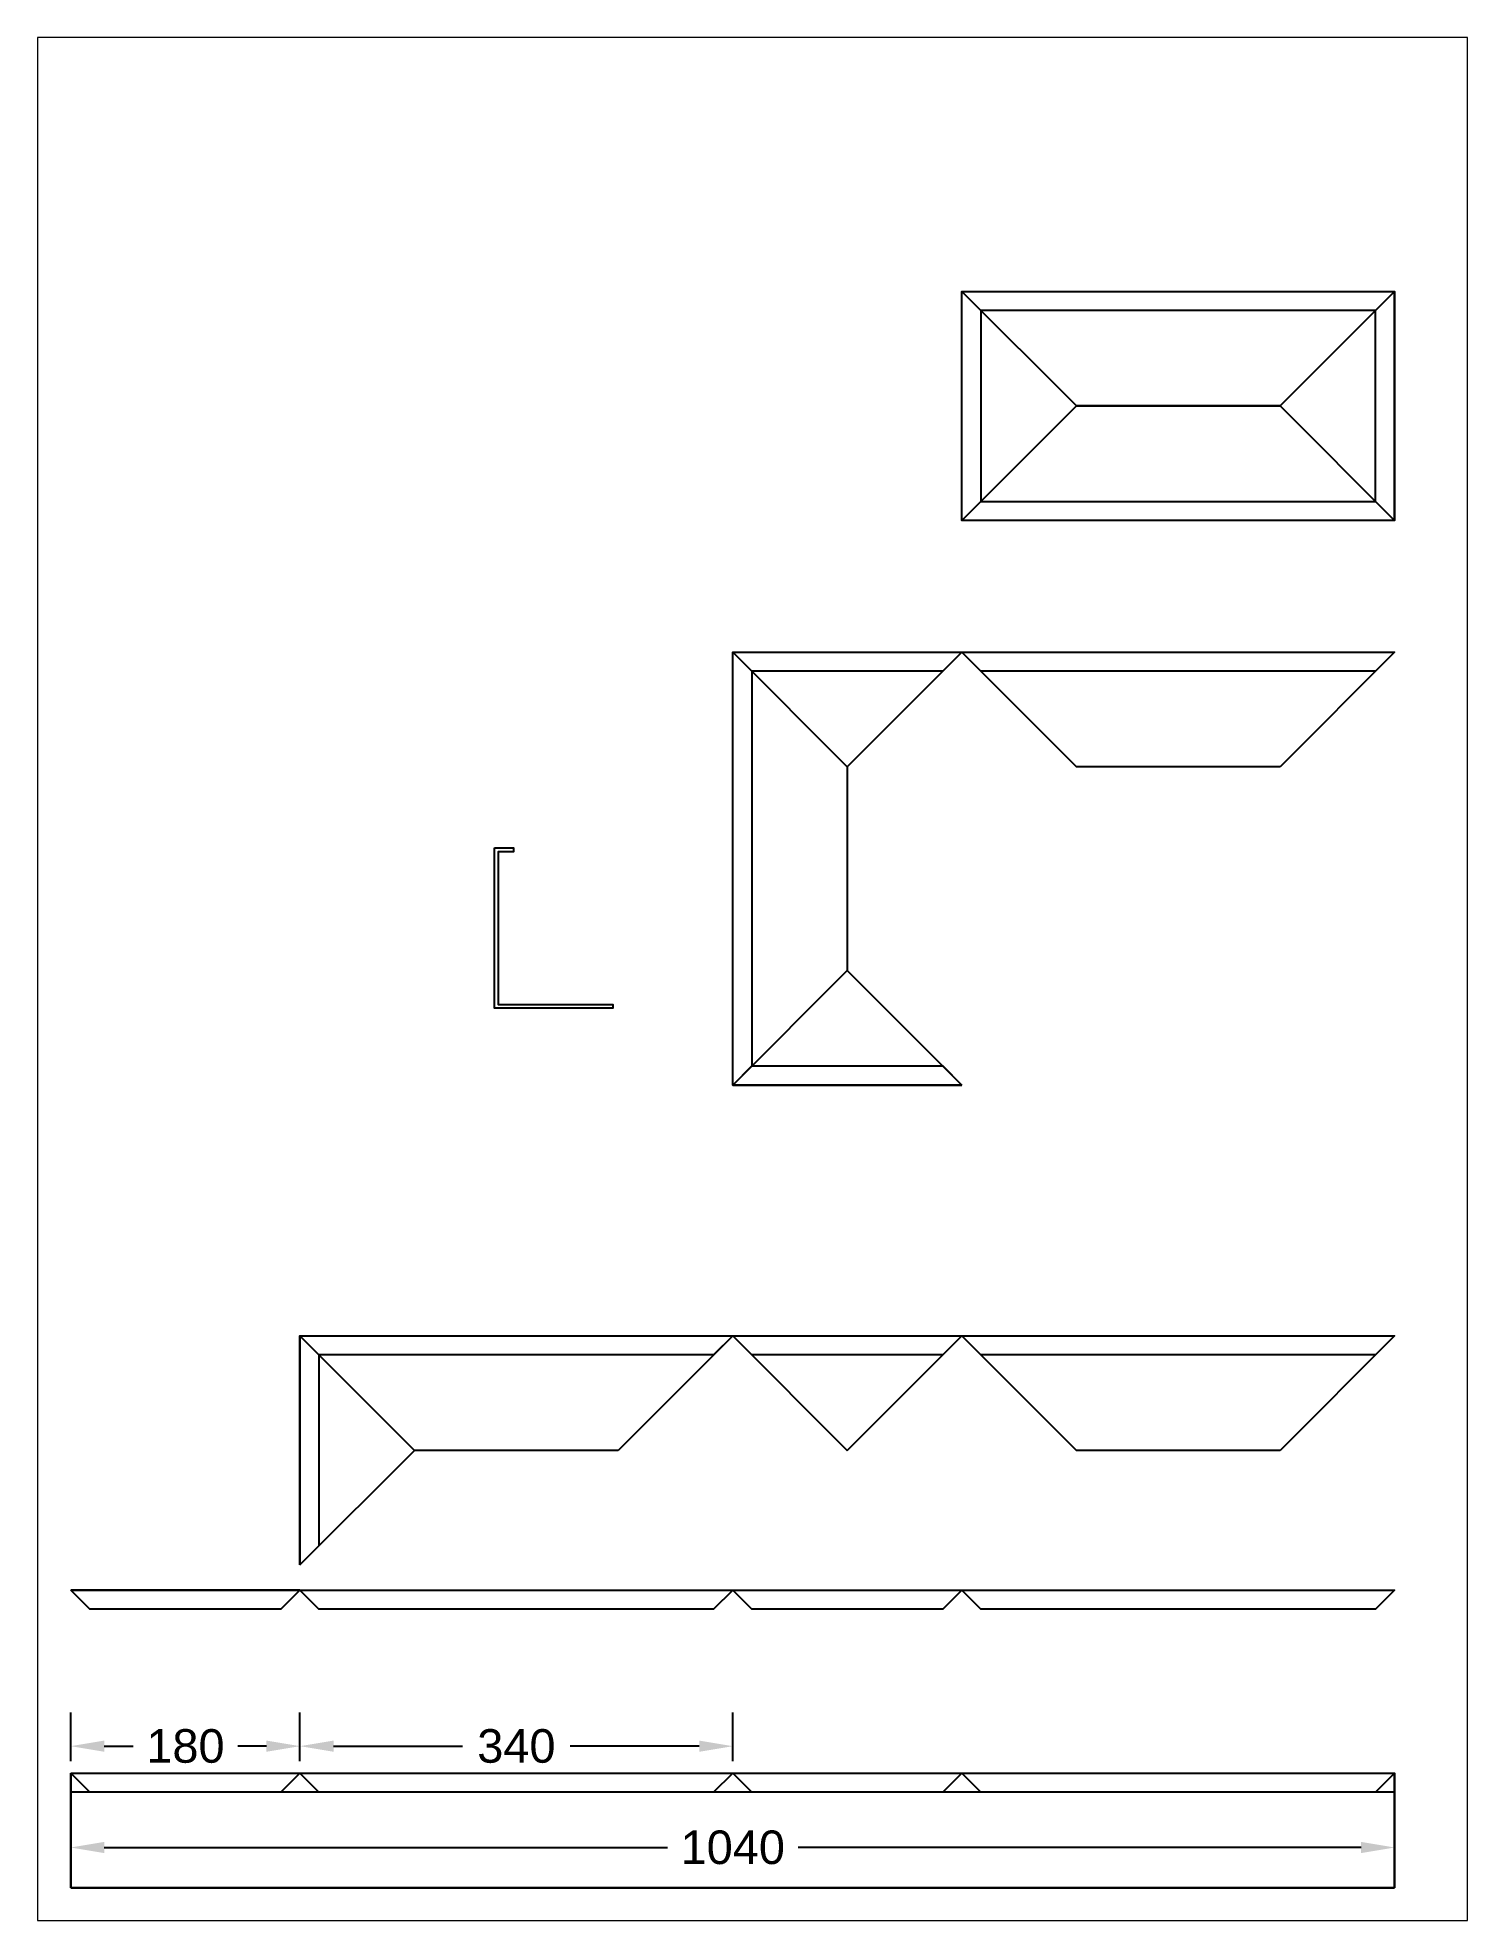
# Paper-space layout 'SUPERIOR' of a CAD drawing. Header units: inches. Extents: x 0 to 7.7, y 0 to 10.1.
# The model-space entities are those that its viewports show. They can reach past a viewport. Long polylines and large blocks are cut down to what shows.
import ezdxf

# ---------------------------------------------------------------- set-up
doc = ezdxf.new("R2010")
doc.units = ezdxf.units.IN
doc.header["$MEASUREMENT"] = 0
doc.linetypes.add('ACAD_ISO04W100', pattern=[30, 24, -3, 0, -3])
doc.linetypes.add('ACAD_ISO07W100', pattern=[3, 0, -3])
doc.styles.get("Standard").update_dxf_attribs({"font": 'arial.ttf'})
doc.dimstyles.get("Standard").update_dxf_attribs({"dimtxt": 0.18, "dimasz": 0.18, "dimexe": 0.18, "dimexo": 0.0625, "dimgap": 0.09, "dimtad": 0, "dimtih": 1, "dimtoh": 1, "dimdec": 0, "dimzin": 0, "dimdsep": 46, "dimtxsty": 'Standard', "dimcen": 0.09, "dimadec": 0, "dimazin": 0, "dimtfac": 1, "dimtdec": 0, "dimtofl": 0, "dimtmove": 0, "dimatfit": 3, "dimfxl": 1, "dimtolj": 1, "dimtzin": 0, "dimarcsym": 0})

# ---------------------------------------------------------------- blocks, each defined once
blk = doc.blocks.new('*D37')
at = {"color": 0, "lineweight": -2, "transparency": 16777216}
for p, q in [((0.193, 0.86), (0.193, 1.121)), ((1.422, 0.86), (1.422, 1.121)), ((0.373, 0.941), (0.527, 0.941)), ((1.242, 0.941), (1.088, 0.941))]:
    blk.add_line(p, q, dxfattribs=at)
at = {"color": 0, "transparency": 16777216}
for points in [[(0.373, 0.971), (0.373, 0.911), (0.193, 0.941)], [(1.242, 0.971), (1.242, 0.911), (1.422, 0.941)]]:
    blk.add_solid(points, dxfattribs=at)
at = {"layer": 'Defpoints', "color": 0, "transparency": 16777216}
for p in [(1.422, 0.941), (0.193, 0.797), (1.422, 0.797)]:
    blk.add_point(p, dxfattribs=at)
at = {"color": 0, "transparency": 16777216, "insert": (0.808, 0.941), "char_height": 0.18, "attachment_point": 5}
blk.add_mtext('\\A1;180', dxfattribs=at)
blk = doc.blocks.new('*D38')
at = {"color": 0, "lineweight": -2, "transparency": 16777216}
for p, q in [((1.422, 0.86), (1.422, 1.121)), ((3.742, 0.86), (3.742, 1.121)), ((1.602, 0.941), (2.293, 0.941)), ((3.562, 0.941), (2.87, 0.941))]:
    blk.add_line(p, q, dxfattribs=at)
at = {"color": 0, "transparency": 16777216}
for points in [[(1.602, 0.971), (1.602, 0.911), (1.422, 0.941)], [(3.562, 0.971), (3.562, 0.911), (3.742, 0.941)]]:
    blk.add_solid(points, dxfattribs=at)
at = {"layer": 'Defpoints', "color": 0, "transparency": 16777216}
for p in [(3.742, 0.941), (1.422, 0.797), (3.742, 0.797)]:
    blk.add_point(p, dxfattribs=at)
at = {"color": 0, "transparency": 16777216, "insert": (2.582, 0.941), "char_height": 0.18, "attachment_point": 5}
blk.add_mtext('\\A1;340', dxfattribs=at)
blk = doc.blocks.new('*D39')
at = {"color": 0, "lineweight": -2, "transparency": 16777216}
for p, q in [((0.193, 0.245), (0.193, 0.578)), ((7.29, 0.245), (7.29, 0.578)), ((0.373, 0.398), (3.392, 0.398)), ((7.11, 0.398), (4.092, 0.398))]:
    blk.add_line(p, q, dxfattribs=at)
at = {"color": 0, "transparency": 16777216}
for points in [[(0.373, 0.428), (0.373, 0.368), (0.193, 0.398)], [(7.11, 0.428), (7.11, 0.368), (7.29, 0.398)]]:
    blk.add_solid(points, dxfattribs=at)
at = {"layer": 'Defpoints', "color": 0, "transparency": 16777216}
for p in [(7.29, 0.398), (0.193, 0.183), (7.29, 0.183)]:
    blk.add_point(p, dxfattribs=at)
at = {"color": 0, "transparency": 16777216, "insert": (3.742, 0.398), "char_height": 0.18, "attachment_point": 5}
blk.add_mtext('\\A1;1040', dxfattribs=at)

msp = doc.modelspace()

# ---------------------------------------------------------------- linework, layer by layer
at = {"color": 7}
for p, q in [((4447.6, 1339.2), (4432.6, 1354.2)), ((4432.6, 1354.2), (4447.6, 1339.2)), ((4772.6, 1354.2), (4757.6, 1339.2)), ((4757.6, 1339.2), (4772.6, 1354.2)), ((4447.6, 1189.2), (4432.6, 1174.2)), ((4432.6, 1174.2), (4447.6, 1189.2)), ((4757.6, 1189.2), (4772.6, 1174.2)), ((4772.6, 1174.2), (4757.6, 1189.2)), ((4267.6, 1055.8), (4252.6, 1070.8)), ((4252.6, 1070.8), (4267.6, 1055.8)), ((4417.6, 1055.8), (4432.6, 1070.8)), ((4432.6, 1070.8), (4447.6, 1055.8)), ((4757.6, 1055.8), (4772.6, 1070.8)), ((4267.6, 745.8), (4252.6, 730.8)), ((4252.6, 730.8), (4267.6, 745.8)), ((4432.6, 730.8), (4417.6, 745.8)), ((3927.6, 518.9), (3912.6, 533.9)), ((3912.6, 533.9), (3927.6, 518.9)), ((4237.6, 518.9), (4252.6, 533.9)), ((4252.6, 533.9), (4267.6, 518.9)), ((4417.6, 518.9), (4432.6, 533.9)), ((4432.6, 533.9), (4447.6, 518.9)), ((4757.6, 518.9), (4772.6, 533.9)), ((3912.6, 353.9), (3927.6, 368.9)), ((3732.6, 334.2), (3747.6, 319.2)), ((3912.6, 334.2), (3732.6, 334.2)), ((3897.6, 319.2), (3912.6, 334.2)), ((3912.6, 334.2), (3927.6, 319.2)), ((4237.6, 319.2), (4252.6, 334.2)), ((4252.6, 334.2), (4267.6, 319.2)), ((4417.6, 319.2), (4432.6, 334.2)), ((4432.6, 334.2), (4447.6, 319.2)), ((4757.6, 319.2), (4772.6, 334.2))]:
    msp.add_line(p, q, dxfattribs=at)
at = {"color": 5, "linetype": 'ACAD_ISO04W100'}
for p, q in [((4432.6, 1354.2), (4522.6, 1264.2)), ((4772.6, 1354.2), (4682.6, 1264.2)), ((4772.6, 1354.2), (4682.6, 1264.2)), ((4432.6, 1174.2), (4522.6, 1264.2)), ((4682.6, 1264.2), (4772.6, 1174.2)), ((4772.6, 1174.2), (4682.6, 1264.2)), ((4252.6, 1070.8), (4342.6, 980.8)), ((4432.6, 1070.8), (4522.6, 980.8)), ((4772.6, 1070.8), (4682.6, 980.8)), ((4342.6, 820.8), (4252.6, 730.8)), ((4252.6, 730.8), (4342.6, 820.8)), ((4432.6, 730.8), (4342.6, 820.8)), ((4002.6, 443.9), (3912.6, 533.9)), ((3912.6, 533.9), (4002.6, 443.9)), ((4252.6, 533.9), (4162.6, 443.9)), ((4432.6, 533.9), (4522.6, 443.9)), ((4772.6, 533.9), (4682.6, 443.9)), ((3912.6, 353.9), (4002.6, 443.9))]:
    msp.add_line(p, q, dxfattribs=at)
at = {"color": 5}
for p, q in [((4068.4, 914.1), (4068.4, 794.1)), ((4068.4, 794.1), (4158.4, 794.1)), ((3732.6, 190.4), (3732.6, 100.4)), ((4772.6, 100.4), (4772.6, 190.4)), ((3732.6, 100.4), (4772.6, 100.4))]:
    msp.add_line(p, q, dxfattribs=at)
at = {"color": 1}
for p, q in [((3732.6, 190.4), (3747.6, 175.4)), ((3897.6, 175.4), (3912.6, 190.4)), ((3912.6, 190.4), (3927.6, 175.4)), ((4237.6, 175.4), (4252.6, 190.4)), ((4252.6, 190.4), (4267.6, 175.4)), ((4417.6, 175.4), (4432.6, 190.4)), ((4432.6, 190.4), (4447.6, 175.4)), ((4757.6, 175.4), (4772.6, 190.4))]:
    msp.add_line(p, q, dxfattribs=at)
at = {"color": 5, "linetype": 'ACAD_ISO04W100'}
for points in [[(4432.6, 1174.2), (4522.6, 1264.2), (4432.6, 1354.2)], [(4252.6, 1070.8), (4342.6, 980.8), (4432.6, 1070.8)], [(4252.6, 533.9), (4342.6, 443.9), (4432.6, 533.9)]]:
    msp.add_lwpolyline(points, dxfattribs=at)
for points in [[(4432.6, 1174.2), (4432.6, 1354.2), (4522.6, 1264.2), (4522.6, 1264.2)], [(4432.6, 1354.2), (4772.6, 1354.2), (4682.6, 1264.2), (4522.6, 1264.2)], [(4772.6, 1174.2), (4432.6, 1174.2), (4522.6, 1264.2), (4682.6, 1264.2)], [(4252.6, 730.8), (4252.6, 1070.8), (4342.6, 980.8), (4342.6, 820.8)], [(4252.6, 1070.8), (4432.6, 1070.8), (4342.6, 980.8), (4342.6, 980.8)], [(4432.6, 1070.8), (4772.6, 1070.8), (4682.6, 980.8), (4522.6, 980.8)], [(3912.6, 533.9), (4252.6, 533.9), (4162.6, 443.9), (4002.6, 443.9)], [(4252.6, 533.9), (4432.6, 533.9), (4342.6, 443.9), (4342.6, 443.9)], [(4432.6, 533.9), (4772.6, 533.9), (4682.6, 443.9), (4522.6, 443.9)]]:
    msp.add_lwpolyline(points, close=True, dxfattribs=at)
at = {"color": 7}
for points in [[(4432.6, 1174.2), (4432.6, 1354.2), (4447.6, 1339.2), (4447.6, 1189.2)], [(4432.6, 1354.2), (4772.6, 1354.2), (4757.6, 1339.2), (4447.6, 1339.2)], [(4772.6, 1354.2), (4772.6, 1174.2), (4757.6, 1189.2), (4757.6, 1339.2)], [(4772.6, 1174.2), (4432.6, 1174.2), (4447.6, 1189.2), (4757.6, 1189.2)], [(4252.6, 1070.8), (4432.6, 1070.8), (4417.6, 1055.8), (4267.6, 1055.8)], [(4252.6, 730.8), (4252.6, 1070.8), (4267.6, 1055.8), (4267.6, 745.8)], [(4432.6, 1070.8), (4772.6, 1070.8), (4757.6, 1055.8), (4447.6, 1055.8)], [(4432.6, 730.8), (4252.6, 730.8), (4267.6, 745.8), (4417.6, 745.8)], [(3912.6, 353.9), (3912.6, 533.9), (3927.6, 518.9), (3927.6, 368.9)], [(3912.6, 533.9), (4252.6, 533.9), (4237.6, 518.9), (3927.6, 518.9)], [(4252.6, 533.9), (4432.6, 533.9), (4417.6, 518.9), (4267.6, 518.9)], [(4432.6, 533.9), (4772.6, 533.9), (4757.6, 518.9), (4447.6, 518.9)], [(3732.6, 334.2), (3912.6, 334.2), (3897.6, 319.2), (3747.6, 319.2)], [(3912.6, 334.2), (4252.6, 334.2), (4237.6, 319.2), (3927.6, 319.2)], [(4252.6, 334.2), (4432.6, 334.2), (4417.6, 319.2), (4267.6, 319.2)], [(4432.6, 334.2), (4772.6, 334.2), (4757.6, 319.2), (4447.6, 319.2)]]:
    msp.add_lwpolyline(points, close=True, dxfattribs=at)
for points in [[(4772.6, 1174.2), (4772.6, 1354.2)], [(4252.6, 730.8), (4432.6, 730.8)], [(3912.6, 533.9), (3912.6, 353.9)], [(3912.6, 334.2), (3732.6, 334.2)], [(3732.6, 334.2), (4772.6, 334.2)], [(3732.6, 190.4), (4772.6, 190.4), (4772.6, 175.4), (3732.6, 175.4), (3732.6, 190.4)]]:
    msp.add_lwpolyline(points, dxfattribs=at)
msp.add_lwpolyline([(4065.4, 917.1), (4080.4, 917.1), (4080.4, 914.1), (4068.4, 914.1), (4068.4, 794.1), (4158.4, 794.1), (4158.4, 791.1), (4065.4, 791.1), (4065.4, 917.1)])
at = {"color": 5, "linetype": 'ACAD_ISO07W100'}
msp.add_lwpolyline([(3732.6, 190.4), (4772.6, 190.4), (4772.6, 100.4), (3732.6, 100.4)], close=True, dxfattribs=at)

psp = doc.layouts.new('SUPERIOR')

# ---------------------------------------------------------------- dimensions: what is measured, and where the dimension line sits
at = {"color": 7}
for base, p1, p2, picture, middle in [((1.4217, 0.9412), (0.1934, 0.797), (1.4217, 0.797), '*D37', (0.8075, 0.9412)), ((3.7418, 0.9412), (1.4217, 0.797), (3.7418, 0.797), '*D38', (2.5817, 0.9412)), ((7.2901, 0.3976), (0.1934, 0.1829), (7.2901, 0.1829), '*D39', (3.7418, 0.3976))]:
    dim = psp.add_linear_dim(base=base, p1=p1, p2=p2, dimstyle='Standard', override={"dimlfac": -146.546027}, dxfattribs=at)
    dim.commit()
    dim.dimension.update_dxf_attribs({"geometry": picture, "text_midpoint": middle})

# ---------------------------------------------------------------- viewports
at = {"layer": '0', "color": 2}
psp.add_viewport(center=(3.8477, 5.0528), size=(7.6641, 10.09066), view_center_point=(4268.1767, 814.1106), view_height=1478.74583, dxfattribs=at)

doc.saveas('drawing.dxf')
